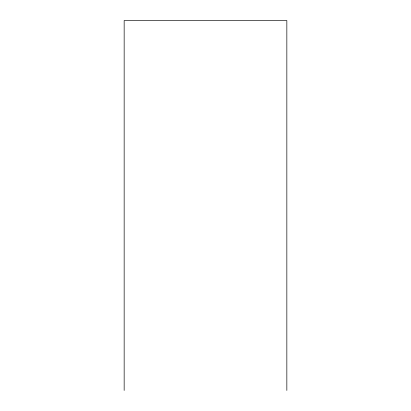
<?xml version="1.0" encoding="UTF-8"?>
<svg xmlns="http://www.w3.org/2000/svg" width="411" height="411" viewBox="0 0 411 411"><rect width="100%" height="100%" fill="white"/><g stroke="black" fill="none" stroke-linecap="round" stroke-linejoin="round"><path stroke-width="0.62" d="M286.842 390.45L286.842 20.55L124.158 20.55L124.158 390.45"/></g></svg>
